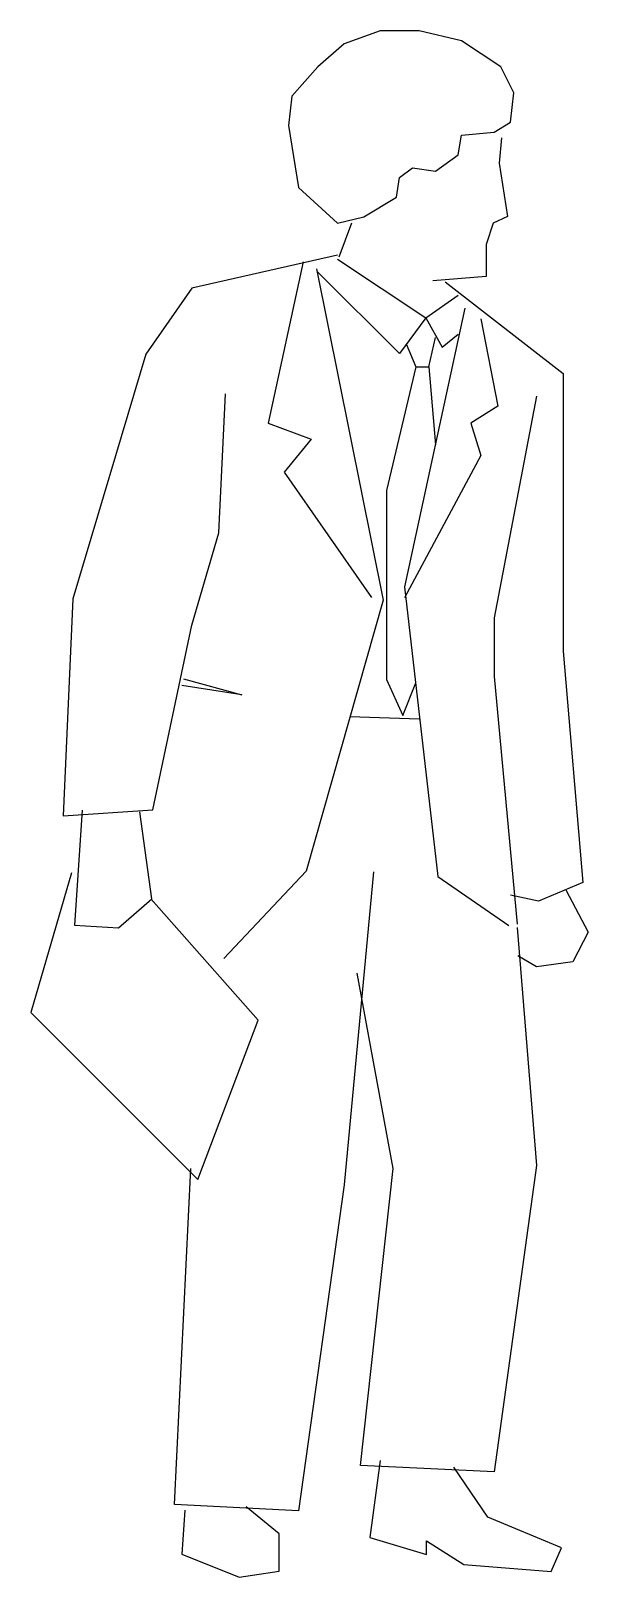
# Model space of a CAD drawing. Header units: millimetres. Extents: x -1628.48 to -1627.89, y 1833.87 to 1835.52.
import ezdxf

# ---------------------------------------------------------------- set-up
doc = ezdxf.new("R2010")
doc.units = ezdxf.units.MM
doc.header["$LTSCALE"] = 10
doc.layers.add('Humanos', color=2, linetype='Continuous')

msp = doc.modelspace()

# ---------------------------------------------------------------- linework, layer by layer
at = {"layer": 'Humanos'}
for p, q in [((-1628.1127, 1835.5167), (-1628.151, 1835.5028)), ((-1628.071, 1835.5167), (-1628.1127, 1835.5167)), ((-1628.0257, 1835.5063), (-1628.071, 1835.5167)), ((-1628.151, 1835.5028), (-1628.1789, 1835.4784)), ((-1627.984, 1835.4784), (-1628.0257, 1835.5063)), ((-1628.1789, 1835.4784), (-1628.2067, 1835.4471)), ((-1627.9701, 1835.4506), (-1627.984, 1835.4784)), ((-1628.2067, 1835.4471), (-1628.2102, 1835.4158)), ((-1627.9735, 1835.4193), (-1627.9701, 1835.4506)), ((-1628.2102, 1835.4158), (-1628.1997, 1835.3497)), ((-1627.9909, 1835.4088), (-1627.9735, 1835.4193)), ((-1628.0292, 1835.3845), (-1628.0257, 1835.4053)), ((-1628.0257, 1835.4053), (-1627.9909, 1835.4088)), ((-1627.9831, 1835.4027), (-1627.9858, 1835.3757)), ((-1628.0536, 1835.3671), (-1628.0292, 1835.3845)), ((-1628.0919, 1835.3601), (-1628.0779, 1835.3705)), ((-1628.0779, 1835.3705), (-1628.0536, 1835.3671)), ((-1627.9858, 1835.3757), (-1627.9768, 1835.3187)), ((-1628.1997, 1835.3497), (-1628.158, 1835.3114)), ((-1628.0953, 1835.3392), (-1628.0919, 1835.3601)), ((-1628.1301, 1835.3183), (-1628.0953, 1835.3392)), ((-1628.158, 1835.3114), (-1628.1301, 1835.3183)), ((-1627.9768, 1835.3187), (-1627.9921, 1835.3115)), ((-1628.1432, 1835.3115), (-1628.1567, 1835.2753)), ((-1627.9921, 1835.3115), (-1627.9994, 1835.2888)), ((-1627.9994, 1835.2888), (-1627.9994, 1835.2545)), ((-1628.158, 1835.2775), (-1628.3135, 1835.2422)), ((-1628.1946, 1835.2703), (-1628.2321, 1835.0981)), ((-1628.158, 1835.2731), (-1628.064, 1835.2105)), ((-1628.1806, 1835.2627), (-1628.1092, 1834.9091)), ((-1628.0919, 1835.1722), (-1628.1789, 1835.2592)), ((-1627.9994, 1835.2545), (-1628.0564, 1835.25)), ((-1628.0431, 1835.2487), (-1627.9175, 1835.1511)), ((-1628.3135, 1835.2422), (-1628.3623, 1835.1717)), ((-1628.064, 1835.2105), (-1628.0292, 1835.2348)), ((-1628.0223, 1835.2209), (-1628.0865, 1834.9234)), ((-1628.064, 1835.2105), (-1628.0919, 1835.1722)), ((-1628.064, 1835.2105), (-1628.0466, 1835.1791)), ((-1628.0051, 1835.2092), (-1627.987, 1835.1161)), ((-1628.0849, 1835.1826), (-1628.0745, 1835.1583)), ((-1628.0605, 1835.1583), (-1628.0536, 1835.1896)), ((-1628.0466, 1835.1791), (-1628.0292, 1835.1931)), ((-1628.3623, 1835.1717), (-1628.4401, 1834.9103)), ((-1628.0745, 1835.1583), (-1628.1058, 1835.026)), ((-1628.0745, 1835.1583), (-1628.0605, 1835.1583)), ((-1628.0605, 1835.1583), (-1628.0536, 1835.0747)), ((-1627.9175, 1835.1511), (-1627.9175, 1834.8545)), ((-1628.2846, 1834.9809), (-1628.2773, 1835.1292)), ((-1627.987, 1835.1161), (-1628.016, 1835.098)), ((-1627.9457, 1835.1269), (-1627.9909, 1834.8903)), ((-1628.2321, 1835.0981), (-1628.186, 1835.0809)), ((-1628.016, 1835.098), (-1628.0051, 1835.0636)), ((-1628.186, 1835.0809), (-1628.215, 1835.0457)), ((-1628.0051, 1835.0636), (-1628.0865, 1834.9116)), ((-1628.215, 1835.0457), (-1628.1219, 1834.9118)), ((-1628.1058, 1835.026), (-1628.1058, 1834.8242)), ((-1628.3135, 1834.8823), (-1628.2846, 1834.9809)), ((-1628.0865, 1834.9234), (-1628.0511, 1834.6141)), ((-1628.4401, 1834.9103), (-1628.4505, 1834.6788)), ((-1628.1092, 1834.9091), (-1628.1914, 1834.6196)), ((-1627.9909, 1834.8903), (-1627.9909, 1834.8277)), ((-1628.3551, 1834.6851), (-1628.3135, 1834.8823)), ((-1627.9175, 1834.8545), (-1627.8966, 1834.6076)), ((-1628.3224, 1834.8251), (-1628.26, 1834.8079)), ((-1628.1058, 1834.8242), (-1628.0884, 1834.7859)), ((-1628.0884, 1834.7859), (-1628.0745, 1834.8207)), ((-1627.9909, 1834.8277), (-1627.9666, 1834.5632)), ((-1628.26, 1834.8079), (-1628.3241, 1834.8178)), ((-1628.1449, 1834.785), (-1628.0708, 1834.7823)), ((-1628.4505, 1834.6788), (-1628.3551, 1834.6851)), ((-1628.4303, 1834.685), (-1628.4384, 1834.5621)), ((-1628.3562, 1834.5901), (-1628.3689, 1834.6832)), ((-1628.4416, 1834.618), (-1628.4849, 1834.4688)), ((-1628.1914, 1834.6196), (-1628.2792, 1834.5266)), ((-1628.1197, 1834.6189), (-1628.151, 1834.2848)), ((-1628.0511, 1834.6141), (-1627.9753, 1834.5616)), ((-1627.8966, 1834.6076), (-1627.9437, 1834.5877)), ((-1628.3914, 1834.5594), (-1628.3562, 1834.5901)), ((-1628.2426, 1834.4607), (-1628.3566, 1834.59)), ((-1627.9437, 1834.5877), (-1627.9735, 1834.5941)), ((-1627.9144, 1834.5997), (-1627.8909, 1834.5546)), ((-1628.4384, 1834.5621), (-1628.3914, 1834.5594)), ((-1627.9666, 1834.5597), (-1627.9457, 1834.3057)), ((-1627.8909, 1834.5546), (-1627.9072, 1834.5229)), ((-1627.946, 1834.5175), (-1627.9659, 1834.5293)), ((-1627.9072, 1834.5229), (-1627.946, 1834.5175)), ((-1628.0988, 1834.3022), (-1628.1371, 1834.511)), ((-1628.4849, 1834.4688), (-1628.3069, 1834.2906)), ((-1628.3069, 1834.2906), (-1628.2426, 1834.4607)), ((-1628.332, 1833.9437), (-1628.3146, 1834.3022)), ((-1628.1336, 1833.9855), (-1628.0988, 1834.3022)), ((-1627.9457, 1834.3057), (-1627.9909, 1833.9785)), ((-1628.151, 1834.2848), (-1628.1997, 1833.9368)), ((-1627.9909, 1833.9785), (-1628.1336, 1833.9855)), ((-1628.1127, 1833.9907), (-1628.1235, 1833.9085)), ((-1627.9979, 1833.9302), (-1628.0341, 1833.9835)), ((-1628.1997, 1833.9368), (-1628.332, 1833.9437)), ((-1628.3207, 1833.9377), (-1628.3242, 1833.8907)), ((-1628.2204, 1833.9123), (-1628.2556, 1833.9412)), ((-1627.9192, 1833.8976), (-1627.9979, 1833.9302)), ((-1628.2204, 1833.8726), (-1628.2204, 1833.9123)), ((-1628.1235, 1833.9085), (-1628.0631, 1833.8904)), ((-1628.0631, 1833.9049), (-1628.0232, 1833.8795)), ((-1628.0631, 1833.8904), (-1628.0631, 1833.9049)), ((-1627.9301, 1833.8723), (-1627.9192, 1833.8976)), ((-1628.3242, 1833.8907), (-1628.2628, 1833.8662)), ((-1628.0232, 1833.8795), (-1627.9301, 1833.8723)), ((-1628.2628, 1833.8662), (-1628.2204, 1833.8726))]:
    msp.add_line(p, q, dxfattribs=at)

doc.saveas('drawing.dxf')
